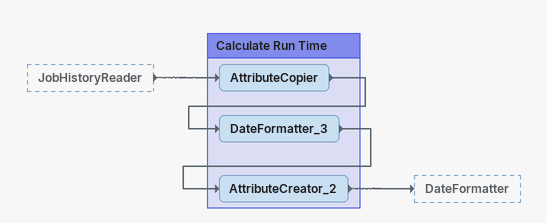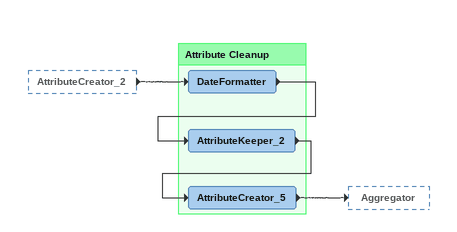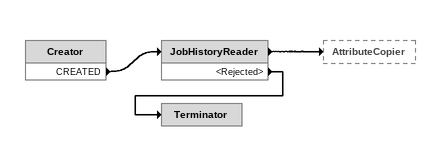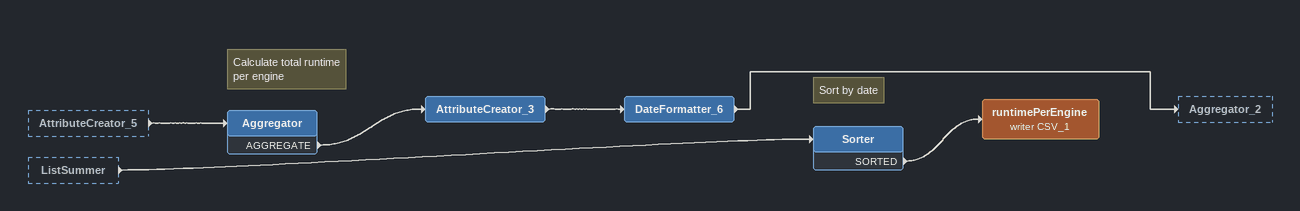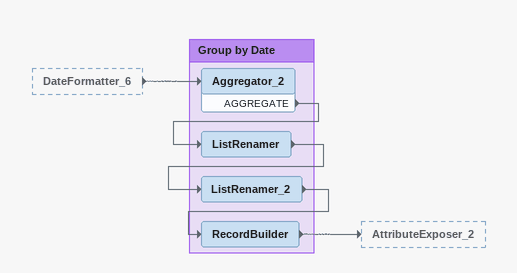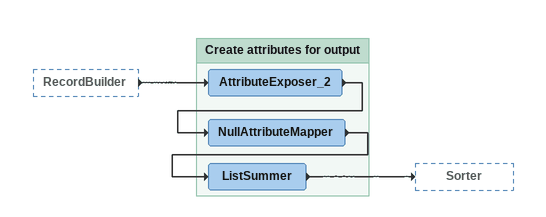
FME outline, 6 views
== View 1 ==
JobHistoryReader [outside]
    -> AttributeCopier

Bookmark: Calculate Run Time
AttributeCopier
    -> DateFormatter_3
DateFormatter_3
    -> AttributeCreator_2
AttributeCreator_2
    -> DateFormatter

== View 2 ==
AttributeCreator_2 [outside]
    -> DateFormatter

Bookmark: Attribute Cleanup
DateFormatter
    -> AttributeKeeper_2
AttributeKeeper_2
    -> AttributeCreator_5
AttributeCreator_5
    -> Aggregator

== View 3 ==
Creator
    CREATED -> JobHistoryReader
JobHistoryReader
    -> AttributeCopier
    <Rejected> -> Terminator
Terminator

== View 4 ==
AttributeCreator_5 [outside]
    -> Aggregator
ListSummer [outside]
    -> Sorter
Note: Calculate total runtime / per engine
Aggregator
    AGGREGATE -> AttributeCreator_3
AttributeCreator_3
    -> DateFormatter_6
DateFormatter_6
    -> Aggregator_2
Note: Sort by date
Sorter
    SORTED -> runtimePerEngine (writer CSV_1)
runtimePerEngine (writer CSV_1)

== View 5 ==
DateFormatter_6 [outside]
    -> Aggregator_2

Bookmark: Group by Date
Aggregator_2
    AGGREGATE -> ListRenamer
ListRenamer
    -> ListRenamer_2
ListRenamer_2
    -> RecordBuilder
RecordBuilder
    -> AttributeExposer_2

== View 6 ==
RecordBuilder [outside]
    -> AttributeExposer_2

Bookmark: Create attributes for output
AttributeExposer_2
    -> NullAttributeMapper
NullAttributeMapper
    -> ListSummer
ListSummer
    -> Sorter
